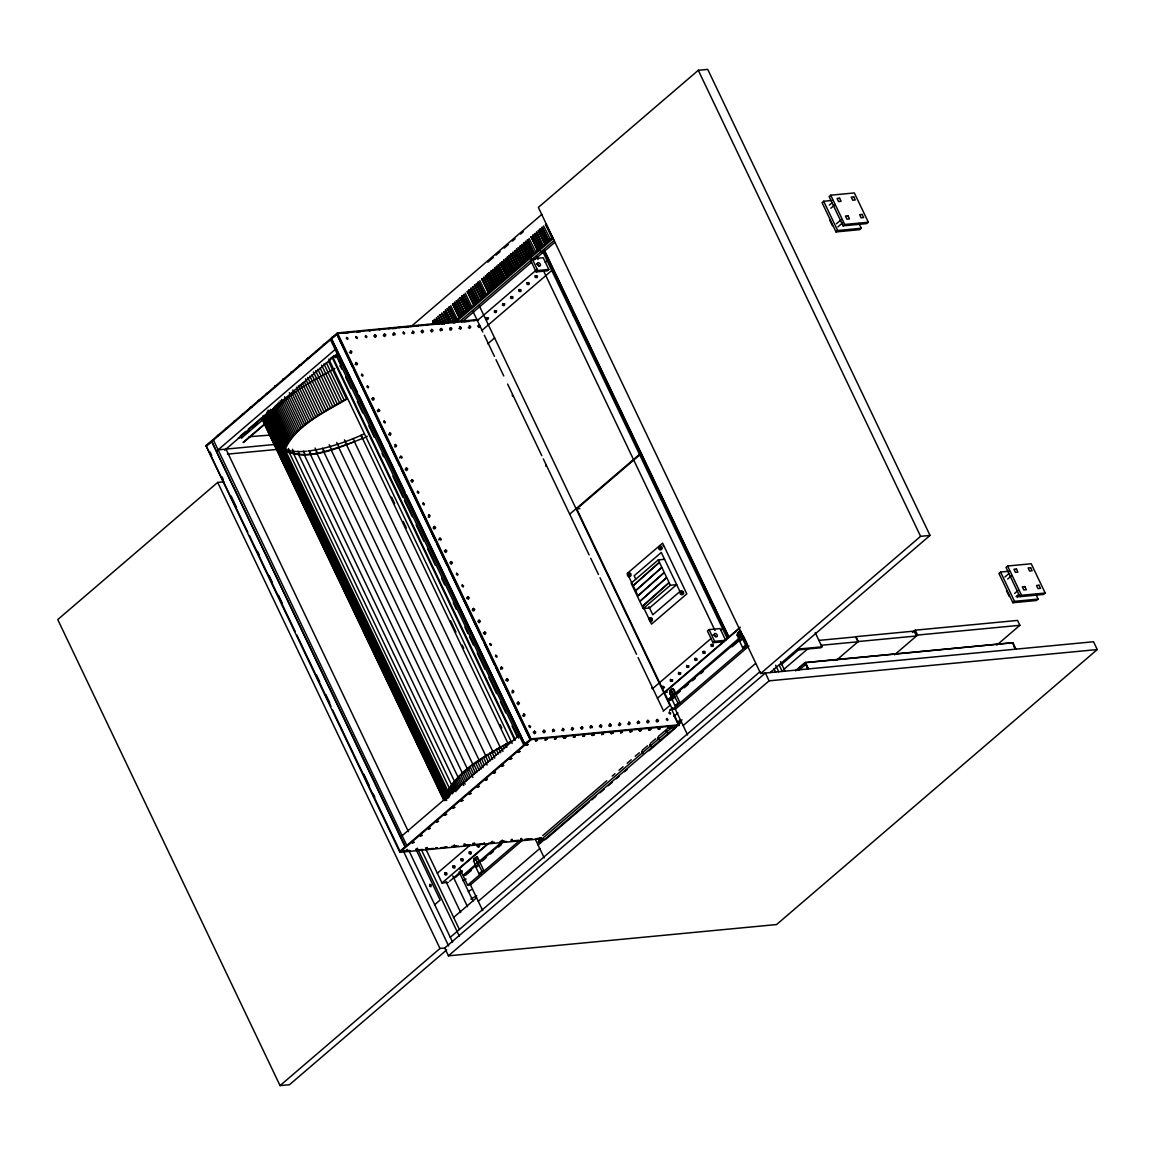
<?xml version="1.0" encoding="UTF-8"?>
<svg xmlns="http://www.w3.org/2000/svg" width="1155" height="1155" viewBox="0 0 1155 1155"><rect width="100%" height="100%" fill="white"/><g stroke="black" fill="none" stroke-linecap="round" stroke-linejoin="round"><path stroke-width="1.5" d="M651.94 619.542L650.164 621.534L648.836 618.748L649.947 617.781L651.175 618.705L650.756 620.553M446.09 797.975L446.422 796.04M328.641 361.501L346.486 398.908C322.231 413.259 290.208 427.408 281.416 456.442L282.455 456.008C291.147 427.336 322.765 413.36 346.717 399.197M445.05 798.394C454.868 770.082 485.779 755.962 510.048 741.813M683.154 593.064L681.984 593.771M447.043 793.99L447.461 792.936M487.006 318.188L488.493 317.885L487.67 319.574M495.149 311.2L496.636 310.897L495.813 312.586M503.306 304.213L504.793 303.909L503.955 305.599M671.084 680.064L672.585 679.761L672.369 681.32L671.214 680.93M679.241 673.076L680.728 672.773L680.512 674.332L679.371 673.943M687.384 666.089L688.871 665.785L688.654 667.345L687.514 666.955M447.938 791.854L448.487 790.742M449.107 789.616L449.786 788.461M219.291 435.016L217.458 435.551L218.569 435.449M227.434 428.029L225.6 428.563L226.727 428.462M235.577 421.041L233.758 421.575L234.869 421.474M243.719 414.053L241.9 414.602L243.012 414.486M251.862 407.065L250.043 407.614L251.155 407.498M260.019 400.092L258.186 400.626L259.298 400.525M268.162 393.104L266.343 393.638L267.455 393.537M342.703 333.015L341.129 333.16M352.145 332.106L350.571 332.265M369.21 330.85L371.289 329.926L369.571 330.965M389.928 328.511L388.354 328.655M399.37 327.616L398.504 327.327M416.435 326.345L418.5 325.421L417.547 326.244M463.646 321.855L465.725 320.917L464.758 321.74M474.907 320.411L473.333 320.556M406.358 850.21L407.311 849.387M453.569 845.705L454.521 844.883M491.337 842.111L492.304 841.288M563.12 737.381L565.185 736.442M500.779 841.215L502.497 840.161M610.331 732.876L612.41 731.952M638.657 730.177L639.625 729.354M450.537 787.291L454.189 782.44M681.724 591.995L682.879 591.966M461.509 774.716L462.938 773.402M334.892 368.459C309.8 382.998 276.709 397.349 267.455 427.162L265.809 423.842M464.411 772.074L469.175 768.046M478.213 319.516L337.404 332.929L205.936 445.671L399.875 852.275L540.684 838.848M332.452 709.646L400.005 851.278L405.434 846.615L211.625 441.311L206.196 445.974L247.82 532.21M331.37 338.632L337.274 333.925L530.621 739.287L524.716 743.979L331.37 338.632L357.458 392.31M206.225 446.292L337.708 333.55L478.517 320.137M216.765 451.013L336.48 348.348M240.226 436.114L245.669 431.45M248.397 429.111L261.997 417.446M331.384 357.949L334.113 355.625M224.633 450.262L337.549 353.43M244.788 433.991L248.874 430.497M252.945 426.989L257.031 423.495M241.511 438.077L263.282 419.409M335.383 357.574L338.097 355.235M243.07 442.452L264.841 423.784M243.575 442.408L263.975 424.91M223.983 481.823L217.689 482.415L57.75 619.571L280.044 1085.613L289.486 1084.718L446.682 949.915M770.096 672.585L930.035 535.429L707.741 69.387L698.299 70.282L538.36 207.424L760.654 673.481L1093.525 641.747L1097.25 649.558L776.564 924.549L448.429 955.82L444.704 948.024L439.983 948.472L280.044 1085.613M410.877 326.706L541.868 214.382M487.814 262.171L493.272 257.493M496 255.154L500.101 251.646M504.186 248.137L508.287 244.615M512.372 241.106L515.101 238.767M520.558 234.09L523.287 231.751M433.919 324.295L432.75 321.032L434.511 324.035M436.475 324.252C429.415 313.351 441.224 324.555 435.565 324.165M439.016 324.209L436.388 317.914L439.333 324.18M441.556 324.165L438.221 316.34L442.148 323.905M444.112 324.122L440.041 314.781L443.968 322.346M445.931 322.563L441.86 313.222L446.523 322.303M448.472 322.519L443.679 311.662L448.746 322.288M451.027 322.476L445.498 310.089L451.605 322.216M447.057 308.76L454.16 322.158L447.635 308.501M448.876 307.201L455.98 320.599L449.468 306.941M450.695 305.642L457.207 319.3M452.515 304.083L459.618 317.481L453.106 303.823M454.348 302.523L461.437 315.921L454.926 302.249M456.167 300.95L463.271 314.348L456.745 300.69M457.986 299.39L464.815 313.019L458.578 299.131M459.806 297.831L466.909 311.229L460.397 297.571M461.625 296.272L468.728 309.67L462.217 295.998M463.458 294.698L470.547 308.096L464.036 294.438M465.277 293.139L471.789 306.797M467.096 291.58L474.2 304.978L467.688 291.32M468.916 290.021L476.019 303.418L469.507 289.761M470.735 288.461L477.838 301.859L471.327 288.187M472.568 286.888L479.397 300.517L473.146 286.628M474.387 285.328L481.491 298.726L474.965 285.068M476.207 283.769L483.31 297.167L476.798 283.509M478.026 282.21L485.129 295.608L478.618 281.936M479.845 280.636L486.371 294.308M481.678 279.077L488.782 292.475L482.256 278.817M483.497 277.518L490.601 290.916L484.075 277.258M485.317 275.958L492.42 289.356L485.909 275.699M487.136 274.399L494.239 287.797L487.728 274.125M488.955 272.825L496.058 286.223L489.547 272.566M490.788 271.266L497.892 284.664L491.366 271.006M492.608 269.707L499.711 283.105L493.185 269.447M494.427 268.148L501.53 281.546L495.019 267.873M496.246 266.574L503.349 279.972L496.838 266.314M498.065 265.015L505.168 278.413L498.657 264.755M499.898 263.456L507.002 276.853L500.476 263.196M501.718 261.896L508.821 275.294L502.295 261.636M503.537 260.337L510.64 273.735L504.129 260.063M505.356 258.763L512.459 272.161L505.948 258.503M507.175 257.204L514.278 270.602L507.767 256.944M509.009 255.645L516.112 269.043L509.586 255.385M510.828 254.086L517.931 267.484L511.405 253.811M512.647 252.512L519.75 265.91L513.239 252.252M514.466 250.953L521.569 264.351L515.058 250.693M516.285 249.393L523.388 262.791L516.877 249.134M518.119 247.834L525.222 261.232L518.696 247.574M519.938 246.275L527.041 259.673L520.515 246.001M521.757 244.701L528.86 258.099L522.349 244.441M523.576 243.142L530.679 256.54L524.168 242.882M525.395 241.583L532.498 254.981L525.987 241.323M527.229 240.023L534.332 253.421L527.806 239.749M529.048 238.45L535.877 252.093M530.867 236.891L537.97 250.289L531.459 236.631M532.686 235.331L539.789 248.729L533.278 235.071M534.505 233.772L541.608 247.17L535.097 233.512M536.339 232.213L542.85 245.871M538.158 230.639L545.261 244.037L538.735 230.379M539.977 229.08L547.08 242.478L540.569 228.82M541.796 227.521L548.899 240.919L542.388 227.261M543.615 225.961L550.459 239.59M545.449 224.388L552.552 237.8L546.026 224.128M436.431 318.116L439.607 323.949M449.064 322.259L443.996 311.633L448.79 322.49M536.916 231.938L543.168 245.842M499.119 283.365L492.882 269.476M513.701 270.862L507.449 256.973M528.268 258.374L522.031 244.47M453.236 322.822L552.855 237.41M456.499 321.48L553.375 238.392M532.21 258.807L530.578 260.207L536.165 271.916L547.181 270.862L548.813 269.462L543.225 257.753L532.21 258.807L537.797 270.515L548.813 269.462M460.036 321.191L554.371 240.298M461.812 322.057L531.618 262.199M534.361 259.861L554.804 242.333M477.347 320.57L537.075 269.346M545.232 262.358L547.946 260.034M536.165 271.916L537.797 270.515M481.996 330.33L552.595 269.794M487.785 343.786L494.614 337.939M573.385 315.763L574.742 314.608M579.897 329.435L581.254 328.265M832.12 200.45L823.688 201.244L822.057 202.645L836.018 231.924L859.638 229.672L861.255 228.271L858.93 223.391M830.748 195.195L829.117 196.595L843.078 225.86L866.698 223.608L868.315 222.222L854.354 192.943L830.748 195.195L844.709 224.474L868.315 222.222M829.333 205.099L831.918 202.876M830.82 208.218L834.69 204.897M836.422 223.767L841.576 219.334M837.909 226.885L843.078 222.467M836.018 231.924L837.649 230.524L861.255 228.271M843.078 225.86L844.709 224.474M569.689 514.177L640.289 453.641M667.402 692.09L664.255 692.394L576.749 508.936L640.563 454.218M628.479 573.761L629.605 572.793L630.832 573.717L630.933 575.594L629.807 576.547L628.58 575.638M659.707 546.979L660.833 546.026L662.162 548.813L661.035 549.766L659.808 548.856M664.573 559.309L658.278 559.901L631.121 583.188L643.234 608.555L649.529 607.963L676.671 584.675L670.376 585.267L643.234 608.555M649.89 618.647L651.016 617.68L652.243 618.604L652.344 620.48L651.218 621.433L649.991 620.524M681.118 591.865L682.244 590.912L683.457 591.822L683.572 593.699L682.446 594.652M400.799 836.855L520.515 734.19M703.698 588.992L705.055 587.837M399.572 851.654L531.04 738.911L678.996 724.806M399.875 852.275L531.343 739.532L679.284 725.427M535.14 740.196L536.916 738.68M710.224 602.665L711.581 601.495M713.025 642.729L714.656 641.328L725.672 640.274L720.085 628.565L709.069 629.619L707.438 631.02L713.025 642.729L724.041 641.675M437.355 873.223L470.201 845.056M652.82 688.452L711.191 638.397M720.691 630.24L723.42 627.916M425.704 848.795L442.004 882.983L487.179 844.247M657.469 698.212L740.283 627.194M488.305 843.756L459.603 868.358L462.953 875.389L475.254 864.835M739.561 628.306L664.486 692.682L667.835 699.713L670.665 699.439M477.159 856.62L473.694 859.219L477.159 856.62L479.383 861.298L502.598 841.403M671.979 695.801L669.741 691.109C674.13 683.673 678.317 696.552 670.766 696.725L675.054 705.705L677.104 705.503M737.352 633.128C745.726 627.006 732.429 634.369 739.59 637.82M673.206 688.51L669.741 691.109M449.67 881.207L461.986 870.639M476.813 866.986L473.55 861.168L475.73 859.306L481.996 871.26L484.046 871.058L479.758 862.078L477.708 862.28L474.734 864.835L479.007 873.815L481.058 873.628M672.86 698.876L669.597 693.058L671.777 691.195L678.043 703.15L680.093 702.947L675.805 693.967L673.755 694.169M740.471 640.895L737.208 635.077L739.85 633.171L741.943 637.56M476.192 859.262L473.55 861.168M737.208 635.077L739.85 633.171M455.359 877.526L462.202 871.664M667.835 699.713L742.578 635.25L738.392 638.744L742.665 647.724L744.715 647.536M475.629 865.629L463.328 876.169L467.616 885.149L470.446 884.874L522.378 840.349M478.372 863.276L504.331 841.013M748.974 646.035L675.314 709.199L672.484 709.473L668.196 700.493L672.297 696.985M675.025 694.646L739.128 639.668M465.797 875.115L471.254 870.437M482.198 861.053L486.298 857.544M490.399 854.021L493.127 851.683M498.599 846.99L501.328 844.652M676.123 694.761L680.208 691.253M684.309 687.745L688.394 684.236M692.48 680.728L695.209 678.389M700.666 673.712L703.395 671.373M732.039 646.814L740.225 639.783M476.351 867.03L478.993 865.124M672.398 698.919L675.04 697.014M740.008 640.938L742.651 639.033M434.728 904.697L440.156 900.034L416.118 849.632M663.114 711.249L669.9 705.431L479.094 305.411M479.007 873.815L481.996 871.26M672.369 708.116L669.813 710.296L672.845 708.073M675.054 705.705L678.043 703.15M742.665 647.724L745.654 645.169L747.704 644.966L672.484 709.473M467.616 885.149L519.548 840.609M673.856 716.432L677.927 712.938M542.792 835.599L606.75 780.766M612.193 776.088L614.908 773.763M618.993 770.255L623.065 766.761M627.151 763.267L631.236 759.759M635.163 756.28L639.394 752.757M642.122 750.432L647.565 745.755M650.279 743.43L655.722 738.767M658.292 736.442L670.694 725.932M538.187 841.793L540.915 839.44M677.465 722.351L680.194 720.013M539.919 837.938L540.858 839.887L671.459 727.895L676.18 727.448L675.256 725.499M538.649 842.76L542.749 839.252M641.53 751.891L643.046 753.58L642.122 751.631M649.688 744.903L651.203 746.592L650.265 744.643M657.83 737.915L659.346 739.604L658.408 737.655M665.973 730.927L667.489 732.617L666.565 730.667M677.927 723.319L682.028 719.81M539.443 842.688L543.529 839.18M677.35 724.416L681.45 720.908M453.511 917.546L476.596 897.753M538.1 845.012L681.464 722.077M589.108 802.104L545.579 839.44L540.858 839.887M591.836 799.78L595.908 796.271M599.994 792.778L604.079 789.284M608.165 785.775L612.237 782.282M616.322 778.773L619.037 776.449M624.48 771.771L627.208 769.447M648.98 750.779L674.823 728.617M478.271 901.275L539.775 848.535M683.139 725.585L755.428 663.605M450.277 937.283L760.033 671.661M760.654 673.481L920.593 536.339L930.035 535.429M444.704 948.024L765.375 673.033L769.1 680.844L1097.25 649.558M781.141 664.804L798.885 649.586M448.429 955.82L769.1 680.844M783.465 669.683L808.038 648.619M821.985 646.829L820.902 647.753L797.297 650.005L798.379 649.067L821.985 646.829L815.199 632.594M795.578 670.709L805.122 662.522L1012.863 642.714L1015.851 648.966M795.882 670.68L805.439 662.494L808.413 668.745M799.072 670.145L805.916 664.284L808.139 668.976M836.249 660.4L858.252 641.545L916.478 635.986L914.154 631.106L855.927 636.665L858.252 641.545M912.522 632.507L915.236 630.182L1017.541 620.423L1019.865 625.303L996.794 645.096M894.49 654.856L917.561 635.062L1019.865 625.303M1008.994 571.249L1000.562 572.057L998.931 573.457L1012.892 602.722L1036.497 600.485L1038.128 599.084L1035.804 594.204M1007.622 566.008L1005.991 567.394L1019.952 596.673L1043.557 594.421L1045.188 593.035L1031.227 563.756L1007.622 566.008L1021.583 595.273L1045.188 593.035M1004.908 577.009L1008.777 573.689M1007.694 579.03L1011.563 575.71M1014.581 593.468L1018.45 590.147M1016.068 596.586L1018.652 594.377M1017.295 597.453L1019.879 595.244M1012.892 602.722L1014.523 601.336L1038.128 599.084M1019.952 596.673L1021.583 595.273M807.821 669.005L804.847 662.753L1012.863 642.714M351.12 353.112L349.445 352.564M383.662 334.603L383.344 335.657L384.601 336.553M356.707 364.836L355.033 364.273M413.346 333.521L411.671 332.958M449.771 328.309L450.002 330.027L451.114 329.911M460.556 329.016L458.896 328.453M390.217 435.089L388.542 434.525M395.804 446.797L394.692 446.898M400.034 456.889L399.717 457.943M405.622 468.598L405.304 469.652L406.56 470.561M429.314 517.05L428.202 517.166M433.544 527.156L433.226 528.21M434.901 528.759L433.789 528.875M439.131 538.865L438.813 539.919M467.068 597.409L466.736 598.463L468.41 599.026M472.64 609.118L472.323 610.172M473.998 610.735L472.886 610.836M500.577 667.677L500.808 669.395M506.164 679.385L505.832 680.425L507.507 680.988M552.538 730.047L552.783 731.765M563.337 730.769L561.662 730.205M599.748 725.542L599.431 726.596L601.105 727.159M609.19 724.647L608.873 725.701M610.547 726.264L609.436 726.365M646.973 721.052L647.204 722.77L648.316 722.655M656.415 720.143L656.098 721.196M657.758 721.76L656.646 721.861M472.597 765.361L474.373 764.004M476.207 762.661L481.938 758.633M483.931 757.29L488.031 754.648M660.472 546.921L661.714 547.586L661.209 548.986M333.333 337.217L331.499 337.751L333.218 336.711M325.176 344.204L323.357 344.739L325.075 343.699M308.89 358.18L307.071 358.714L309.136 357.79M378.912 329.565L380.731 329.016L379.764 329.839M407.946 326.432L406.993 327.255L408.105 327.139M426.123 325.06L427.942 324.526L426.989 325.349M490.139 753.334L494.427 750.75M412.321 841.259L411.714 842.197M592.399 733.858L591.808 734.797M416.045 848.925L417.518 848.261M425.488 848.015L427.307 847.481M648.359 728.892L650.178 728.343M657.801 727.982L659.62 727.448M472.698 843.525L474.532 842.977M496.621 749.465L510.265 742.102M330.287 358.382L334.719 356.245M335.369 356.231L336.755 355.581M340.032 365.991L342.79 364.706L340.465 359.826M343.266 364.489L340.263 365.875L341.808 369.124M362.656 438.669L367.348 436.287M284.606 450.378C306.985 461.047 332.9 448.761 354.701 441.759L353.156 438.51M284.014 450.695C309.453 461.971 338.516 447.505 362.627 438.438L361.067 435.19M360.735 330.922L361.847 330.821M316.932 350.687L315.575 351.842M445.715 322.822L446.826 322.721M455.922 321.696L454.204 322.75L455.315 322.649M526.362 743.459L527.474 743.358M518.22 750.447L519.331 750.331M573.515 735.648L574.627 735.547M510.077 757.435L511.189 757.319M501.934 764.422L503.046 764.307M620.74 731.158L621.852 731.043M493.777 771.396L494.903 771.295M485.634 778.383L486.746 778.282M477.491 785.371L478.603 785.27M469.349 792.359L470.46 792.243M463.978 843.987L465.09 843.886M511.189 839.483L512.3 839.382M520.631 838.588L521.742 838.487M663.288 686.344L664.558 687.6L663.071 687.904M551.96 238.06L545.709 224.157M548.322 241.178L542.114 227.492M546.488 242.738L540.251 228.849M544.669 244.311L538.432 230.408M541.031 247.43L534.779 233.541M537.378 250.548L531.141 236.66M543.933 251.646L540.785 251.949L532.96 235.1M533.74 253.681L527.532 239.995M531.921 255.241L525.669 241.352M530.102 256.8L523.85 242.911M526.449 259.933L520.212 246.029M524.63 261.492L518.378 247.603M522.811 263.051L516.559 249.162M519.158 266.184L512.921 252.281M517.339 267.743L511.102 253.855M515.52 269.303L509.268 255.414M511.882 272.436L505.63 258.532M510.048 273.995L503.811 260.092M508.229 275.554L502.035 261.867M504.591 278.673L498.339 264.784M502.772 280.246L496.52 266.343M500.938 281.806L494.701 267.917M497.3 284.924L491.048 271.035M495.481 286.498L489.229 272.594M493.661 288.057L487.453 274.356M491.828 289.616L485.591 275.727M490.009 291.175L483.772 277.287M488.19 292.735L481.938 278.846M484.537 295.868L478.343 282.181M482.718 297.427L476.481 283.538M480.899 298.986L474.662 285.097M477.26 302.119L471.009 288.216M475.427 303.678L469.19 289.79M473.608 305.238L467.371 291.349M469.969 308.371L463.718 294.467M468.15 309.93L461.899 296.026M466.317 311.489L460.08 297.6M462.679 314.622L456.442 300.719M460.859 316.181L454.608 302.278M459.04 317.741L452.832 304.054M455.388 320.859L449.151 306.97M344.407 333.246L347.973 332.9M356.881 332.062L360.447 331.716M392.527 328.655L396.093 328.323M405.001 327.471L408.567 327.125M465.609 321.696L469.175 321.35M238.406 437.731L241.972 437.384M249.105 436.706L270.862 435.045M218.107 449.858L275.15 444.43M227.362 454.146L277.272 449.396M576.749 508.936L579.897 508.633M728.704 637.618L543.37 250.303M818.924 640.39L855.653 636.896L857.977 641.776L821.248 645.27M669.597 693.058L671.474 695.945M668.196 700.493L671.041 700.219M524.716 743.979L406.387 494.86M403.153 850.975L407.138 850.6M451.692 846.355L455.258 846.009M464.18 845.157L467.746 844.825M499.826 841.764L503.392 841.418M524.774 839.382L528.34 839.05M403.138 851.307L410.27 850.629M415.612 850.123L422.744 849.445M428.101 848.925L433.443 848.42M440.575 847.741L445.917 847.236M453.049 846.557L458.391 846.038M465.523 845.359L470.879 844.854M476.221 844.348L483.353 843.67M488.695 843.15L494.051 842.645M501.169 841.966L506.525 841.461M513.657 840.768L518.999 840.263M524.341 839.757L531.473 839.079M536.83 838.559L540.396 838.227M479.383 861.298L476.683 856.664M442.004 882.983L448.299 882.377M629.562 575.782L630.442 575.233L630.067 573.674M479.022 327.558L477.679 325.941M469.58 328.453L468.338 327.558M431.811 332.048L430.469 330.446M422.369 332.958L421.012 331.341M375.158 337.462L373.801 335.845M373.036 400.294L371.693 398.692M412.133 482.27L410.79 480.653M445.657 552.523L444.3 550.906M451.23 564.232L449.887 562.615M479.166 622.79L477.809 621.173M484.754 634.499L483.396 632.882M629.013 724.806L627.757 723.896M619.571 725.701L618.315 724.806M511.983 692.812L513.094 692.697L512.43 691.325M518.263 704.752L516.906 703.135M581.802 729.296L580.445 727.693M572.36 730.205L571.104 729.296M523.85 716.461L522.594 715.566M544.019 732.905L542.677 731.288M534.577 733.8L533.235 732.183M662.869 545.824L664.096 546.734M266.213 425.285L265.462 424.592M440.56 330.922L439.911 329.536M393.35 335.426L392.686 334.04M377.93 411.772L377.281 410.4M637.762 723.665L637.112 722.294M590.552 728.17L589.887 726.784M268.653 432.403L269.779 433.977L267.83 430.425M823.688 201.244L837.649 230.524M1000.562 572.057L1014.523 601.336M829.622 219.854L832.409 225.716M1006.496 590.667L1009.282 596.529M1012.603 642.96L1015.577 649.197M1013.772 646.107L1015.259 649.226M698.299 70.282L920.593 536.339M915.236 630.182L917.561 635.062M805.122 662.522L808.096 668.774M780.52 661.642L785.053 671.156M779.235 665.179L782.224 671.43M775.655 665.251L778.759 671.762M774.052 668.803L775.611 672.051M746.982 643.479L743.416 635.986L741.366 636.188L745.654 645.169M740.341 630.572L742.578 635.25M739.388 633.214L742.174 639.076M737.828 633.084L740.052 637.777M737.684 635.033L739.778 639.422M542.07 227.29L548.582 240.947M544.135 249.653L728.877 636.983M543.861 249.884L728.617 637.214M542.504 251.039L727.26 638.369M536.483 256.208L538.028 259.471M543.485 270.732L715.017 630.529M527.489 239.792L534.014 253.45M709.069 629.619L714.656 641.328M522.074 244.672L528.586 258.345M514.74 250.722L521.295 264.582M658.278 559.901L670.376 585.267M507.493 257.175L514.018 270.833M501.992 261.665L508.503 275.323M500.158 263.225L506.727 277.084M492.925 269.678L499.436 283.336M635.712 579.016L634.167 575.753L661.31 552.465L679.934 591.504L652.777 614.792L648.908 606.664M487.41 274.154L493.921 287.826M637.127 594.002L627.295 573.4L662.595 543.124L686.806 593.872L651.507 624.133L643.176 606.693M672.73 688.553L674.968 693.231M478.3 281.979L484.811 295.637M671.777 691.195L674.563 697.057M674.852 708.217L687.6 734.955M671.993 710.152L679.024 725.138M673.899 715.407L678.562 725.181M472.727 310.883L482.804 332.019M484.335 335.224L494.441 356.419M495.986 359.638L503.753 375.938M507.623 384.066L541.796 455.691M543.312 458.882L589.151 554.992M590.71 558.255L598.478 574.526M600.023 577.789L636.521 654.293M638.08 657.556L662.927 709.646M670.535 725.946L671.459 727.895M666.247 730.696L667.171 732.645M452.789 303.852L459.3 317.51M658.105 737.684L659.029 739.633M447.332 308.529L453.886 322.404M445.498 310.089L451.345 322.447M649.947 744.672L650.886 746.621M441.86 313.222L446.249 322.534M440.041 314.781L444.43 324.093M438.221 316.34L441.831 323.934M438.265 316.542L441.874 324.136M641.805 751.66L642.743 753.609M434.569 319.473L436.792 324.223M432.75 321.032L434.237 324.266M337.404 332.929L531.343 739.532M336.798 333.968L530.145 739.33M336.87 334.271L352.391 366.828M353.95 370.091L388.109 441.715M389.668 444.978L399.76 466.144M401.305 469.392L435.478 541.016M437.023 544.279L447.129 565.445M448.674 568.693L482.848 640.332M484.393 643.58L494.484 664.746M496.044 667.994L530.203 739.633M359.017 395.559L404.827 491.611M348.695 375.851L350.239 379.1M360.302 400.193L361.847 403.427M371.91 424.52L375 431.017M381.193 443.996L386.607 455.359M392.801 468.338L398.215 479.686M404.409 492.665L410.603 505.659M444.661 577.038L447.75 583.535M453.944 596.514L459.358 607.877M465.552 620.856L470.966 632.218M474.835 640.318L482.573 656.545M515.087 724.69L518.176 731.187M330.489 339.743L523.821 745.105M339.079 360.461L341.404 365.341M518.667 738.103L336.192 355.538L332.914 357.357L515.39 739.922M345.677 377.237L351.106 388.585M357.299 401.565L362.713 412.927M368.907 425.906L374.321 437.269M382.06 453.496L383.604 456.745M392.888 476.207L402.951 497.3M404.495 500.548L412.234 516.776M416.103 524.89L423.856 541.118M427.725 549.217L435.464 565.445M441.643 578.424L444.747 584.921M453.251 602.766L456.355 609.263M464.873 627.107L467.963 633.59M469.507 636.838L473.377 644.952M477.246 653.066L484.985 669.294M488.854 677.408L496.592 693.635M500.462 701.749L505.89 713.097M512.069 726.076L517.498 737.439M332.293 357.66L514.769 740.211M328.814 359.09L512.156 743.474M391.603 497.098L394.707 503.609M403.239 521.497L406.343 527.994M450.551 620.683L455.98 632.074M462.188 645.082L463.733 648.33M500.187 724.748L501.746 728.011M326.288 362.699L344.132 400.106M361.096 435.421L507.695 742.838M323.963 363.926L341.793 401.334M505.356 744.239L506.843 747.357M321.639 365.168L339.483 402.561M503.046 745.466L504.533 748.599M320.123 368.041L337.188 403.817M500.75 746.722L502.974 751.4M354.643 442.12L500.462 747.819M317.856 369.311L334.921 405.087M498.469 747.992L500.707 752.67M315.604 370.596L332.669 406.372M496.231 749.277L498.455 753.955M537.941 838.501L540.179 843.193M313.38 371.881L330.446 407.657M494.008 750.562L496.246 755.255M535.241 839.05L544.236 857.905M344.493 439.867L346.818 444.747M345.908 443.52L493.272 752.468M311.966 374.812L328.265 408.971M491.813 751.876L494.788 758.113M309.814 376.14L326.1 410.285M489.662 753.19L492.636 759.441M307.678 377.468L323.978 411.613M487.526 754.518L490.514 760.77M336.755 442.495L339.079 447.375M338.848 447.808L486.212 756.756M305.584 378.797L321.884 412.956M485.432 755.861L488.421 762.098M304.314 381.771L319.82 414.298M483.382 757.204L487.107 765.014M302.292 383.128L317.798 415.656M481.361 758.546L484.335 764.798M329.218 444.762L331.543 449.642M300.314 384.485L315.82 417.013M479.383 759.903L483.108 767.714M331.225 450.089L479.354 760.669M298.365 385.842L313.886 418.37M477.434 761.275L481.159 769.071M296.474 387.199L311.994 419.727M475.542 762.632L479.267 770.443M296.171 391.819L310.132 421.099M473.694 764.004L477.419 771.8M322.736 448.227L324.281 451.49M323.111 450.335L473.564 765.794M292.821 389.928L308.327 422.456M471.89 765.361L475.615 773.171M292.605 394.548L306.58 423.827M470.128 766.732L473.853 774.529M289.356 392.657L304.862 425.184M468.425 768.089L472.886 777.459M315.07 448.039L317.394 452.919M316.138 451.778L468.15 770.486M289.241 397.277L303.202 426.556M466.764 769.447L470.489 777.257M287.638 398.634L301.599 427.913M465.162 770.804L468.887 778.614M284.534 396.728L300.055 429.256M463.603 772.161L467.327 779.972M309.381 450.652L310.926 453.901M309.598 452.774L462.39 773.114M284.592 401.334L298.553 430.598M462.101 773.504L465.826 781.314M281.589 399.413L297.109 431.941M460.657 774.846L465.133 784.216M280.203 400.742L295.723 433.269M459.271 776.174L463.747 785.544M303.418 451.186L304.963 454.435M304.343 454.94L458.694 778.528M278.875 402.07L294.395 434.598M457.958 777.503L461.682 785.299M277.619 403.369L293.125 435.897M456.687 778.802L460.412 786.613M276.406 404.669L291.926 437.196M455.474 780.101L459.199 787.912M298.019 451.273L299.578 454.521M298.885 455.027L454.781 781.877M275.265 405.954L290.771 438.481M454.334 781.386L458.059 789.197M274.183 407.224L289.688 439.752M453.251 782.657L456.976 790.468M273.158 408.48L288.678 441.008M452.226 783.913L455.951 791.724M292.46 449.281L294.785 454.16M293.269 453.034L452.269 786.382M272.205 409.722L287.711 442.25M451.273 785.155L454.247 791.406M270.53 409.318L286.83 443.477M450.378 786.382L453.352 792.619M288.346 448.458L290.67 453.338M269.707 410.53L286.007 444.675M449.555 787.58L452.529 793.832M289.111 452.197L449.656 788.793M268.177 410.083L285.242 445.859M448.79 788.764L451.027 793.442M284.939 447.187L287.263 452.067M267.484 411.252L284.549 447.028M448.111 789.933L450.335 794.611M285.66 450.926L448.544 792.402M266.863 412.393L283.928 448.169M447.476 791.074L449.714 795.752M283.177 447.837L447.606 792.561M266.3 413.504L283.365 449.295M283.524 449.786L449.165 796.878M283.74 450.84L316.47 519.115M317.87 522.378L328.107 543.5M331.832 551.657L337.419 563.019M341.288 571.148L366.121 623.18M367.507 626.458L375.418 642.685M379.143 650.843L387.055 667.085M390.78 675.227L413.432 722.366M414.977 725.614L425.054 746.765M426.455 750.028L434.367 766.27M438.091 774.428L446.003 790.67M282.874 449.685L447.303 794.409M265.823 414.602L282.888 450.392M446.436 793.297L448.674 797.975M282.455 450.075L446.884 794.813M265.405 415.685L282.47 451.461M446.018 794.366L447.505 797.484M282.412 451.836L445.281 793.442M282.484 452.688L446.321 796.17M264.278 415.107L282.123 452.515M283.928 455.85L286.267 460.73M296.344 481.866L297.889 485.114M307.981 506.251L310.305 511.131M320.383 532.267L321.942 535.53M332.019 556.667L333.564 559.915M343.656 581.052L345.98 585.932M379.331 655.852L381.655 660.732M415.786 732.284L417.33 735.533M439.824 782.686L442.148 787.566M445.671 795.405L447.158 798.538M282.629 454.565L446.48 798.062M475.73 859.306L478.517 865.167M263.99 416.132L281.834 453.54M282.499 455.835L445.729 798.293M263.788 417.128L281.632 454.536M282.484 456.312L446.682 800.559M282.441 457.062L307.201 508.98M308.76 512.228L318.823 533.321M320.368 536.555L330.431 557.648M331.976 560.897L337.39 572.259M338.935 575.508L342.039 581.99M343.584 585.239L348.998 596.601M350.543 599.835L366.02 632.29M367.579 635.539L398.533 700.435M400.078 703.684L403.167 710.181M404.726 713.415L410.14 724.777M411.685 728.025L414.789 734.508M416.334 737.756L421.748 749.119M423.293 752.367L438.77 784.808M440.315 788.057L444.964 797.787M262.748 416.017L446.003 800.213M332.871 563.597L335.961 570.094M404.842 714.497L406.387 717.746M416.45 738.839L417.995 742.073M428.057 763.166L429.602 766.415M268.913 430.353L299.203 493.835M300.733 496.939L310.796 518.032M312.341 521.266L393.927 692.451M395.486 695.7L443.91 797.109M262.907 417.908L445.382 800.473M299.203 494.816L302.35 501.357M310.811 519.158L316.225 530.52M322.418 543.5L326.288 551.614M360.346 623.007L361.948 626.299M371.953 647.334L375.101 653.889M383.561 671.676L386.708 678.216M392.844 691.152L398.273 702.514M263.427 420.507L267.57 429.212M268.09 430.281L290.742 477.867M292.302 481.115L326.345 552.509M332.539 565.387L337.953 576.85M341.851 584.935L351.943 606.086M353.43 609.291L399.312 705.402M400.857 708.65L414.068 736.327M414.573 737.482L423.38 755.861M426.181 761.824L435.031 780.275M435.464 781.285L444.343 799.809M264.654 423.668L268.436 431.984M267.917 430.353L303.202 504.028M307.071 512.127L314.81 528.355M318.679 536.469L326.417 552.696M330.287 560.81L338.025 577.038M339.57 580.286L378.263 661.411M379.807 664.659L387.56 680.873M391.43 688.986L399.168 705.214M403.037 713.328L410.776 729.556M412.321 732.804L422.384 753.897M423.928 757.146L433.991 778.239M435.536 781.473L444.054 799.332M264.553 423.842L444.3 800.66M262.026 419.135L443.722 800.068M469.984 883.893L482.732 910.645M459.098 871.852L473.045 901.073M452.774 875.851L467.501 906.704M445.989 881.669L460.701 912.522M421.488 849.993L459.445 929.558M418.341 850.282L459.387 936.358M225.976 449.122L408.451 831.687M213.458 440.098L406.791 845.46M409.13 851.033L452.601 942.177M211.625 441.311L404.972 846.673M403.716 851.755L448.645 945.945M210.181 452.081L211.726 455.344M221.818 476.51L223.377 479.758M231.144 496.044L236.573 507.435M257.536 551.397L259.095 554.645M269.187 575.811L272.291 582.322M278.514 595.345L282.383 603.488M316.557 675.112L319.661 681.623M325.869 694.646L329.753 702.789M363.926 774.413L369.355 785.819M373.238 793.947L374.798 797.21M249.365 535.458L295.189 631.511M296.734 634.759L330.908 706.398M217.689 482.415L439.983 948.472M651.925 687.73L652.07 688.755M545.795 465.248L545.954 466.274M512.286 394.981L512.445 396.021M536.512 264.019A1.935 1.198 49.4 0 1 538.851 266.401M713.054 634.932A1.935 1.198 49.4 0 1 715.667 636.795M468.309 891.516A13.658 4.288 -25.5 0 1 471.211 889.74M463.184 880.774A13.658 4.288 -25.5 0 1 466.1 878.998M470.865 899.168A15.939 5.01 -25.5 0 1 476.712 895.818M363.349 434.338A85.975 26.998 -25.5 0 1 307.88 451.056M306.32 451.215A85.975 26.998 -25.5 0 1 294.164 451.36M292.691 451.186A85.975 26.998 -25.5 0 1 284.679 448.862M486.414 317.582L486.197 319.141L487.338 319.531L487.554 317.972L486.414 317.582M494.557 310.594L494.34 312.153L495.481 312.543L495.697 310.984L494.557 310.594M502.699 303.606L502.483 305.165L503.623 305.57L503.84 304.01L502.699 303.606M510.842 296.618L510.626 298.178L511.781 298.582L511.983 297.023L510.842 296.618M511.795 296.532L511.578 298.091L512.719 298.481L512.936 296.936L511.795 296.532M518.985 289.645L518.783 291.204L519.923 291.594L520.14 290.035L518.985 289.645M519.938 289.544L519.721 291.103L520.862 291.508L521.078 289.948L519.938 289.544M527.142 282.657L526.925 284.217L528.066 284.606L528.283 283.047L527.142 282.657M528.08 282.571L527.864 284.13L529.019 284.52L529.221 282.961L528.08 282.571M535.285 275.67L535.068 277.229L536.209 277.619L536.425 276.059L535.285 275.67M536.223 275.583L536.007 277.142L537.162 277.532L537.378 275.973L536.223 275.583M429.833 884.412L429.588 886.289L430.959 886.751L431.205 884.889L429.833 884.412M444.848 872.949L444.632 874.508L445.772 874.898L445.989 873.339L444.848 872.949M445.787 872.862L445.57 874.422L446.725 874.811L446.942 873.252L445.787 872.862M452.991 865.961L452.774 867.521L453.929 867.91L454.132 866.351L452.991 865.961M453.929 865.875L453.727 867.434L454.868 867.824L455.084 866.264L453.929 865.875M461.134 858.974L460.932 860.533L462.072 860.923L462.289 859.378L461.134 858.974M462.087 858.887L461.87 860.446L463.011 860.836L463.227 859.277L462.087 858.887M469.291 851.986L469.074 853.545L470.215 853.949L470.431 852.39L469.291 851.986M470.229 851.899L470.013 853.458L471.153 853.848L471.37 852.289L470.229 851.899M477.434 845.012L477.217 846.572L478.358 846.962L478.574 845.402L477.434 845.012M478.372 844.911L478.156 846.471L479.311 846.875L479.513 845.316L478.372 844.911M662.349 686.445L662.133 688.005L663.273 688.394L663.49 686.835L662.349 686.445M670.492 679.458L670.275 681.017L671.416 681.407L671.633 679.847L670.492 679.458M678.635 672.47L678.418 674.029L679.573 674.419L679.775 672.86L678.635 672.47M686.777 665.482L686.575 667.041L687.716 667.431L687.932 665.872L686.777 665.482M694.935 658.494L694.718 660.054L695.859 660.458L696.075 658.899L694.935 658.494M695.873 658.408L695.657 659.967L696.797 660.357L697.014 658.798L695.873 658.408M703.077 651.521L702.861 653.066L704.001 653.47L704.218 651.911L703.077 651.521M704.016 651.42L703.799 652.979L704.954 653.369L705.156 651.824L704.016 651.42M711.22 644.533L711.004 646.093L712.144 646.482L712.361 644.923L711.22 644.533M712.159 644.432L711.956 645.992L713.097 646.396L713.314 644.837L712.159 644.432M274.731 386.261L276.55 385.727L274.731 386.261M282.874 379.273L284.707 378.739L282.874 379.273M291.031 372.3L292.85 371.751L291.031 372.3M299.174 365.312L300.993 364.763L299.174 365.312M412.176 842.861L413.995 842.313L412.176 842.861M407.166 850.99L408.986 850.455L407.166 850.99M420.319 835.874L422.138 835.339L420.319 835.874M428.462 828.886L430.281 828.352L428.462 828.886M416.609 850.094L418.428 849.56L416.609 850.094M436.604 821.898L438.438 821.364L436.604 821.898M444.762 814.91L446.581 814.376L444.762 814.91M426.051 849.199L427.87 848.651L426.051 849.199M452.904 807.937L454.724 807.388L452.904 807.937M461.047 800.949L462.866 800.401L461.047 800.949M469.19 793.961L471.023 793.427L469.19 793.961M435.493 848.29L437.312 847.756L435.493 848.29M477.333 786.974L479.166 786.44L477.333 786.974M485.49 779.986L487.309 779.452L485.49 779.986M444.935 847.395L446.754 846.846L444.935 847.395M493.633 772.998L495.452 772.464L493.633 772.998M501.775 766.025L503.594 765.476L501.775 766.025M509.918 759.037L511.752 758.489L509.918 759.037M454.377 846.485L456.196 845.951L454.377 846.485M518.075 752.049L519.894 751.515L518.075 752.049M526.218 745.062L528.037 744.527L526.218 745.062M463.819 845.59L465.638 845.056L463.819 845.59M535.602 740.86L537.422 740.312L535.602 740.86M473.261 844.695L475.08 844.146L473.261 844.695M545.044 739.951L546.864 739.417L545.044 739.951M482.703 843.785L484.523 843.251L482.703 843.785M554.487 739.056L556.306 738.521L554.487 739.056M492.146 842.89L493.979 842.356L492.146 842.89M563.929 738.16L565.748 737.612L563.929 738.16M501.588 841.995L503.421 841.446L501.588 841.995M573.371 737.251L575.19 736.717L573.371 737.251M511.03 841.085L512.863 840.551L511.03 841.085M582.813 736.356L584.632 735.822L582.813 736.356M520.472 840.19L522.305 839.656L520.472 840.19M592.255 735.461L594.074 734.912L592.255 735.461M529.928 839.295L531.748 838.747L529.928 839.295M601.697 734.551L603.516 734.017L601.697 734.551M539.371 838.386L541.19 837.851L539.371 838.386M611.139 733.656L612.959 733.122L611.139 733.656M620.582 732.761L622.401 732.212L620.582 732.761M630.024 731.851L631.857 731.317L630.024 731.851M639.466 730.956L641.299 730.422L639.466 730.956M648.908 730.061L650.741 729.512L648.908 730.061M658.35 729.152L660.184 728.617L658.35 729.152M667.807 728.256L669.626 727.722L667.807 728.256M628.537 572.894L627.425 573.862L627.526 575.739L628.753 576.648L629.865 575.695L629.764 573.818L628.537 572.894M659.765 546.127L658.639 547.08L658.754 548.957L659.981 549.867L661.093 548.914L659.765 546.127M659.115 562.586L633.33 585.527L659.115 562.586M661.541 567.654L635.755 590.595L661.541 567.654M663.966 572.736L638.166 595.677L663.966 572.736M666.377 577.803L640.592 600.744L666.377 577.803M668.803 582.885L643.017 605.812L668.803 582.885M681.176 591.014L680.05 591.966L680.165 593.843L681.392 594.753L682.504 593.8L681.176 591.014M346.702 337.505L346.385 338.559L347.641 339.455L347.958 338.401L346.702 337.505M356.144 336.61L355.827 337.664L357.083 338.559L357.4 337.505L356.144 336.61M365.601 335.701L365.269 336.755L366.525 337.664L366.842 336.61L365.601 335.701M350.586 350.802L350.268 351.856L351.51 352.766L351.842 351.712L350.586 350.802M375.043 334.806L374.711 335.86L375.967 336.755L376.285 335.701L375.043 334.806M384.485 333.911L384.153 334.95L385.409 335.86L385.727 334.806L384.485 333.911M356.173 362.511L355.841 363.565L357.097 364.475L357.415 363.421L356.173 362.511M393.927 333.001L393.595 334.055L394.851 334.964L395.169 333.911L393.927 333.001M403.369 332.106L403.052 333.16L404.293 334.055L404.625 333.001L403.369 332.106M412.811 331.211L412.494 332.25L413.735 333.16L414.068 332.106L412.811 331.211M361.76 374.234L361.428 375.274L362.684 376.184L363.002 375.13L361.76 374.234M422.254 330.301L421.936 331.355L423.178 332.25L423.51 331.211L422.254 330.301M431.696 329.406L431.378 330.46L432.634 331.355L432.952 330.301L431.696 329.406M367.333 385.943L367.016 386.983L368.272 387.892L368.589 386.838L367.333 385.943M441.138 328.511L440.82 329.55L442.076 330.46L442.394 329.406L441.138 328.511M450.58 327.601L450.262 328.655L451.518 329.55L451.836 328.511L450.58 327.601M460.022 326.706L459.704 327.76L460.96 328.655L461.278 327.601L460.022 326.706M372.921 397.652L372.603 398.692L373.859 399.601L374.177 398.547L372.921 397.652M469.464 325.811L469.147 326.851L470.403 327.76L470.72 326.706L469.464 325.811M478.906 324.901L478.589 325.955L479.845 326.851L480.162 325.811L478.906 324.901M378.508 409.361L378.19 410.415L379.446 411.31L379.764 410.256L378.508 409.361M384.095 421.07L383.778 422.124L385.034 423.019L385.351 421.965L384.095 421.07M389.683 432.779L389.365 433.832L390.607 434.728L390.939 433.674L389.683 432.779M395.27 444.487L394.952 445.541L396.194 446.436L396.526 445.382L395.27 444.487M400.857 456.196L400.525 457.25L401.781 458.145L402.099 457.091L400.857 456.196M406.43 467.905L406.112 468.959L407.369 469.854L407.686 468.8L406.43 467.905M412.017 479.614L411.7 480.668L412.956 481.563L413.273 480.523L412.017 479.614M417.605 491.323L417.287 492.377L418.543 493.272L418.861 492.232L417.605 491.323M423.192 503.031L422.874 504.085L424.13 504.98L424.448 503.941L423.192 503.031M428.779 514.74L428.462 515.794L429.703 516.704L430.035 515.65L428.779 514.74M434.367 526.449L434.049 527.503L435.291 528.413L435.623 527.359L434.367 526.449M439.954 538.158L439.622 539.212L440.878 540.121L441.196 539.067L439.954 538.158M445.541 549.881L445.209 550.921L446.465 551.83L446.783 550.776L445.541 549.881M451.114 561.59L450.797 562.629L452.053 563.539L452.37 562.485L451.114 561.59M456.701 573.299L456.384 574.338L457.64 575.248L457.958 574.194L456.701 573.299M462.289 585.008L461.971 586.061L463.227 586.957L463.545 585.903L462.289 585.008M467.876 596.716L467.558 597.77L468.8 598.665L469.132 597.611L467.876 596.716M473.463 608.425L473.146 609.479L474.387 610.374L474.719 609.32L473.463 608.425M479.051 620.134L478.719 621.188L479.975 622.083L480.292 621.029L479.051 620.134M484.638 631.843L484.306 632.897L485.562 633.792L485.88 632.738L484.638 631.843M490.211 643.552L489.893 644.606L491.149 645.501L491.467 644.447L490.211 643.552M495.798 655.26L495.481 656.314L496.737 657.209L497.054 656.17L495.798 655.26M501.385 666.969L501.068 668.023L502.324 668.918L502.642 667.879L501.385 666.969M506.973 678.678L506.655 679.732L507.897 680.627L508.229 679.588L506.973 678.678M512.56 690.387L512.243 691.441L513.484 692.35L513.816 691.296L512.56 690.387M518.147 702.096L517.815 703.15L519.071 704.059L519.389 703.005L518.147 702.096M523.735 713.819L523.403 714.858L524.659 715.768L524.976 714.714L523.735 713.819M529.308 725.528L528.99 726.567L530.246 727.477L530.564 726.423L529.308 725.528M534.462 731.158L534.144 732.198L535.4 733.107L535.718 732.053L534.462 731.158M543.904 730.249L543.586 731.303L544.842 732.198L545.16 731.158L543.904 730.249M553.346 729.354L553.028 730.408L554.285 731.303L554.602 730.249L553.346 729.354M562.803 728.444L562.471 729.498L563.727 730.408L564.044 729.354L562.803 728.444M572.245 727.549L571.913 728.603L573.169 729.498L573.486 728.459L572.245 727.549M581.687 726.654L581.355 727.708L582.611 728.603L582.928 727.549L581.687 726.654M591.129 725.744L590.811 726.798L592.053 727.708L592.385 726.654L591.129 725.744M600.571 724.849L600.254 725.903L601.495 726.798L601.827 725.744L600.571 724.849M610.013 723.954L609.696 725.008L610.937 725.903L611.269 724.849L610.013 723.954M619.455 723.044L619.138 724.098L620.379 725.008L620.711 723.954L619.455 723.044M628.898 722.149L628.58 723.203L629.836 724.098L630.154 723.044L628.898 722.149M638.34 721.254L638.022 722.294L639.278 723.203L639.596 722.149L638.34 721.254M647.782 720.345L647.464 721.399L648.72 722.308L649.038 721.254L647.782 720.345M657.224 719.45L656.906 720.503L658.162 721.399L658.48 720.345L657.224 719.45M669.38 712.173L669.063 713.227L670.319 714.122L670.636 713.068L669.38 712.173M666.666 718.554L666.348 719.594L667.604 720.503L667.922 719.45L666.666 718.554M839.598 198.212L837.072 198.458L838.559 201.576L841.085 201.345L839.598 198.212M853.762 196.87L851.235 197.101L852.722 200.234L855.249 199.988L853.762 196.87M847.972 215.783L845.446 216.028L846.947 219.147L849.459 218.901L847.972 215.783M862.135 214.426L859.623 214.671L861.11 217.79L863.622 217.559L862.135 214.426M1016.458 569.025L1013.946 569.271L1015.433 572.389L1017.945 572.158L1016.458 569.025M1030.621 567.683L1028.109 567.913L1029.596 571.046L1032.108 570.801L1030.621 567.683M1024.832 586.596L1022.319 586.827L1023.806 589.96L1026.333 589.714L1024.832 586.596M1039.009 585.239L1036.483 585.484L1037.97 588.602L1040.496 588.371L1039.009 585.239M537.436 263.975A1.935 1.198 49.4 0 0 540.049 265.852A1.935 1.198 49.4 0 0 539.313 263.022A1.935 1.198 49.4 0 0 537.436 263.975M714.295 634.788A1.935 1.198 49.4 0 0 716.909 636.665A1.935 1.198 49.4 0 0 716.187 633.835A1.935 1.198 49.4 0 0 714.295 634.788"/></g></svg>
